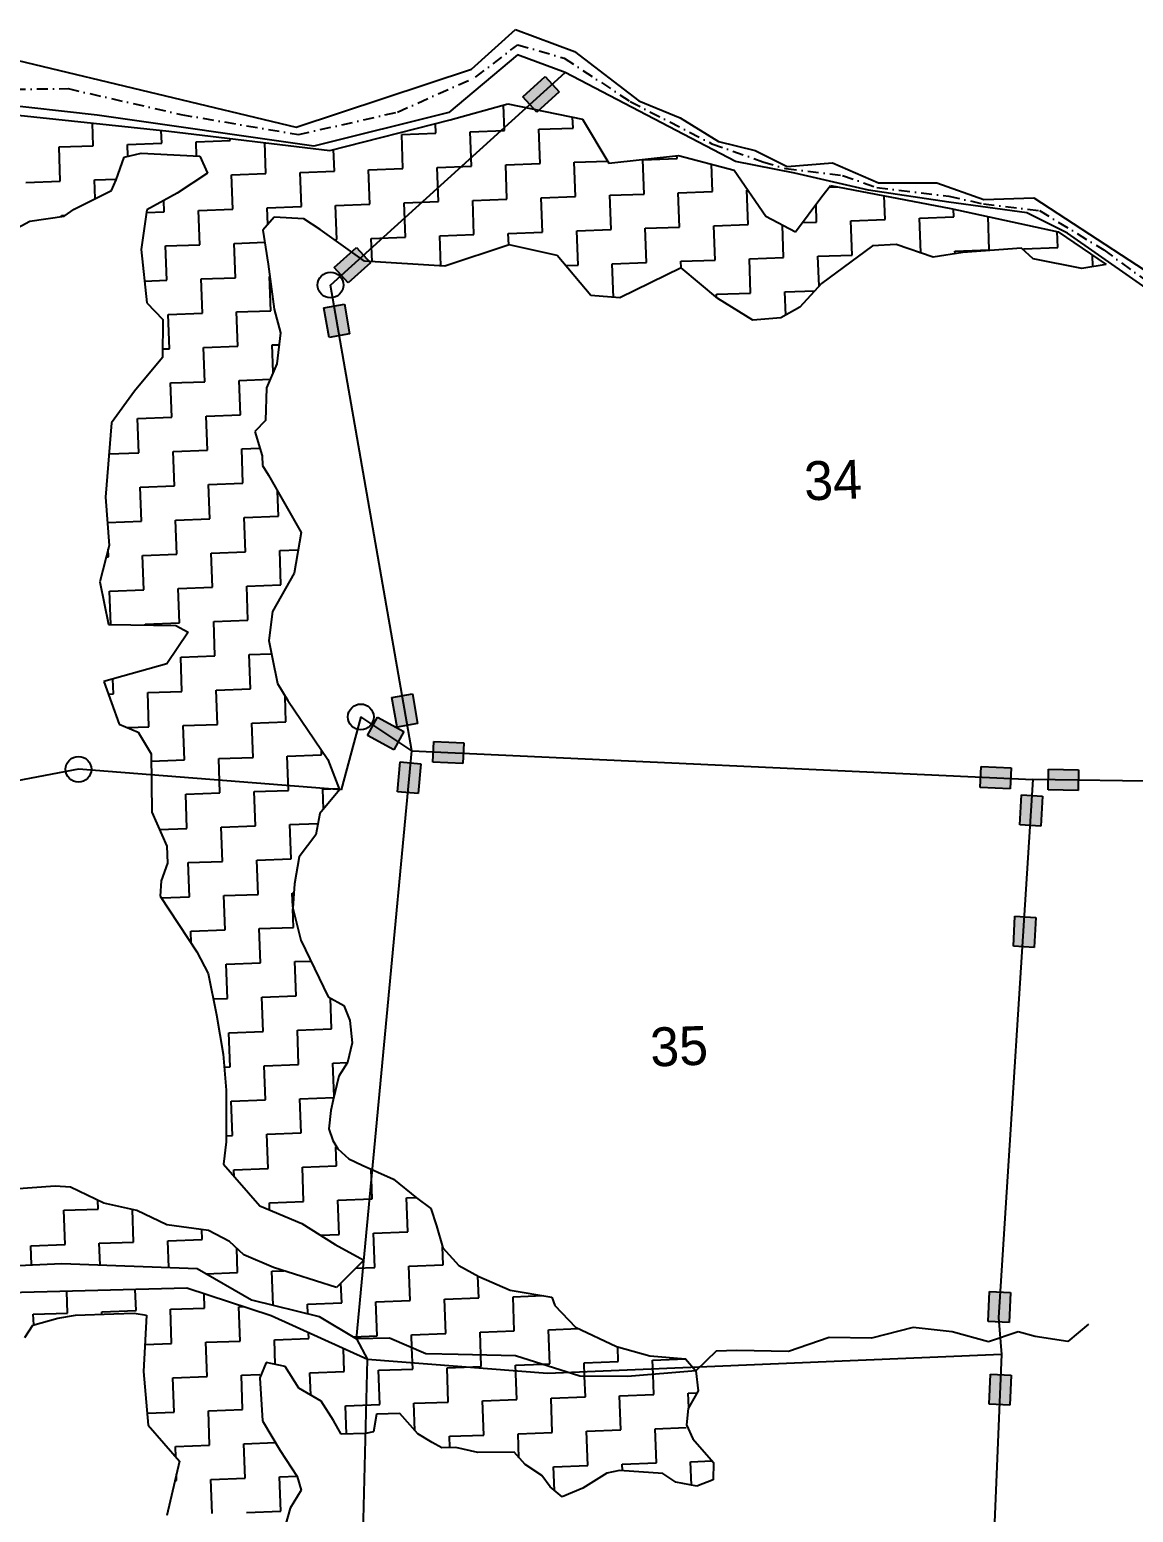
# Model space of a CAD drawing. Header units: metres. Extents: x 317461 to 319444, y 1889821 to 1891330.
# Drawn here: x 318232 to 318734, y 1890636 to 1891311 of the extents above; entities that cross this region are included whole.
import ezdxf

# ---------------------------------------------------------------- set-up
doc = ezdxf.new("R2010")
doc.units = ezdxf.units.M
doc.header["$MEASUREMENT"] = 0
doc.linetypes.add('DASHDOT', pattern=[1, 0.5, -0.25, 0, -0.25])
for name, color, linetype in [('LINE_WATER', 4, 'Continuous'), ('POLY_HATCH', 12, 'Continuous'), ('POLY_PARCEL', 6, 'Continuous'), ('POLY_WATER', 4, 'Continuous'), ('TEXT_PARCEL', 7, 'Continuous'), ('V_BOUND_STREAM_LINE', 7, 'DASHDOT')]:
    doc.layers.add(name, color=color, linetype=linetype)
doc.styles.add('TEXT_MAP', font='KRDEV050.TTF')

msp = doc.modelspace()

# ---------------------------------------------------------------- hatches: boundary and pattern name
for points in [[(318456.79, 1891280.07), (318463.14, 1891273.06), (318473.28, 1891282.25), (318466.93, 1891289.26)], [(318387.44, 1891204.49), (318381.09, 1891211.51), (318370.95, 1891202.32), (318377.3, 1891195.31)], [(318368.57, 1891170.51), (318377.89, 1891172.14), (318375.54, 1891185.61), (318366.22, 1891183.99)], [(318406.45, 1891008.28), (318397.12, 1891006.65), (318399.47, 1890993.18), (318408.79, 1890994.8)], [(318398.05, 1890982.87), (318402.55, 1890991.2), (318390.52, 1890997.7), (318386.02, 1890989.38)], [(318429.45, 1890976.55), (318429.89, 1890986.01), (318416.22, 1890986.63), (318415.79, 1890977.18)], [(318399.66, 1890963.8), (318409.08, 1890962.91), (318410.36, 1890976.53), (318400.94, 1890977.42)], [(318665.26, 1890975.23), (318664.83, 1890965.77), (318678.49, 1890965.15), (318678.92, 1890974.6)], [(318709.45, 1890964.34), (318709.61, 1890973.8), (318695.93, 1890974.03), (318695.77, 1890964.57)], [(318682.91, 1890948.65), (318692.36, 1890948.14), (318693.1, 1890961.8), (318683.65, 1890962.31)], [(318690.1, 1890906.56), (318680.65, 1890907.08), (318679.91, 1890893.42), (318689.36, 1890892.91)], [(318678.57, 1890735.96), (318669.12, 1890736.4), (318668.49, 1890722.73), (318677.94, 1890722.3)], [(318678.93, 1890698.31), (318669.48, 1890698.75), (318668.84, 1890685.08), (318678.29, 1890684.65)]]:
    msp.add_hatch(color=256).paths.add_polyline_path(points)

# ---------------------------------------------------------------- linework, layer by layer
for p, q in [((318456.79, 1891280.07), (318466.93, 1891289.26)), ((318466.93, 1891289.26), (318473.28, 1891282.25)), ((318463.14, 1891273.06), (318456.79, 1891280.07)), ((318473.28, 1891282.25), (318463.14, 1891273.06)), ((318370.95, 1891202.32), (318381.09, 1891211.51)), ((318381.09, 1891211.51), (318387.44, 1891204.49)), ((318387.44, 1891204.49), (318377.3, 1891195.31)), ((318377.3, 1891195.31), (318370.95, 1891202.32)), ((318366.22, 1891183.99), (318375.54, 1891185.61)), ((318368.57, 1891170.51), (318366.22, 1891183.99)), ((318375.54, 1891185.61), (318377.89, 1891172.14)), ((318377.89, 1891172.14), (318368.57, 1891170.51)), ((318397.12, 1891006.65), (318406.45, 1891008.28)), ((318406.45, 1891008.28), (318408.79, 1890994.8)), ((318399.47, 1890993.18), (318397.12, 1891006.65)), ((318386.02, 1890989.38), (318390.52, 1890997.7)), ((318390.52, 1890997.7), (318402.55, 1890991.2)), ((318408.79, 1890994.8), (318399.47, 1890993.18)), ((318398.05, 1890982.87), (318386.02, 1890989.38)), ((318402.55, 1890991.2), (318398.05, 1890982.87)), ((318415.79, 1890977.18), (318416.22, 1890986.63)), ((318416.22, 1890986.63), (318429.89, 1890986.01)), ((318429.89, 1890986.01), (318429.45, 1890976.55)), ((318399.66, 1890963.8), (318400.94, 1890977.42)), ((318400.94, 1890977.42), (318410.36, 1890976.53)), ((318410.36, 1890976.53), (318409.08, 1890962.91)), ((318429.45, 1890976.55), (318415.79, 1890977.18)), ((318664.83, 1890965.77), (318665.26, 1890975.23)), ((318665.26, 1890975.23), (318678.92, 1890974.6)), ((318678.92, 1890974.6), (318678.49, 1890965.15)), ((318695.77, 1890964.57), (318695.93, 1890974.03)), ((318695.93, 1890974.03), (318709.61, 1890973.8)), ((318709.61, 1890973.8), (318709.45, 1890964.34)), ((318409.08, 1890962.91), (318399.66, 1890963.8)), ((318678.49, 1890965.15), (318664.83, 1890965.77)), ((318682.91, 1890948.65), (318683.65, 1890962.31)), ((318683.65, 1890962.31), (318693.1, 1890961.8)), ((318693.1, 1890961.8), (318692.36, 1890948.14)), ((318709.45, 1890964.34), (318695.77, 1890964.57)), ((318692.36, 1890948.14), (318682.91, 1890948.65)), ((318679.91, 1890893.42), (318680.65, 1890907.08)), ((318680.65, 1890907.08), (318690.1, 1890906.56)), ((318690.1, 1890906.56), (318689.36, 1890892.91)), ((318689.36, 1890892.91), (318679.91, 1890893.42)), ((318668.49, 1890722.73), (318669.12, 1890736.4)), ((318669.12, 1890736.4), (318678.57, 1890735.96)), ((318678.57, 1890735.96), (318677.94, 1890722.3)), ((318677.94, 1890722.3), (318668.49, 1890722.73)), ((318668.84, 1890685.08), (318669.48, 1890698.75)), ((318669.48, 1890698.75), (318678.93, 1890698.31)), ((318678.93, 1890698.31), (318678.29, 1890684.65)), ((318678.29, 1890684.65), (318668.84, 1890685.08))]:
    msp.add_line(p, q)
for centre in [(318369.21, 1891194.36), (318383, 1890997.82), (318254.54, 1890973.97)]:
    msp.add_circle(centre, 5.85)
at = {"layer": 'LINE_WATER'}
for p, q in [((318634.29, 1890719.97), (318615.31, 1890715.16)), ((318652.03, 1890718.01), (318634.29, 1890719.97)), ((318668.56, 1890713.39), (318652.03, 1890718.01)), ((318682.12, 1890717.99), (318668.56, 1890713.39)), ((318689.77, 1890715.85), (318682.12, 1890717.99)), ((318714.06, 1890721.41), (318704.62, 1890713.59)), ((318396.05, 1890715.05), (318381.01, 1890714.84)), ((318412.59, 1890707.99), (318396.05, 1890715.05)), ((318596.14, 1890715.39), (318577.59, 1890709.11)), ((318615.31, 1890715.16), (318596.14, 1890715.39)), ((318704.62, 1890713.59), (318689.77, 1890715.85)), ((318427.28, 1890707.74), (318412.59, 1890707.99)), ((318453.37, 1890707.11), (318427.28, 1890707.74)), ((318482.69, 1890697.88), (318453.37, 1890707.11)), ((318544.68, 1890709.21), (318535.38, 1890700.28)), ((318554.11, 1890709.55), (318544.68, 1890709.21)), ((318577.59, 1890709.11), (318554.11, 1890709.55)), ((318504.4, 1890697.62), (318482.69, 1890697.88)), ((318535.38, 1890700.28), (318504.4, 1890697.62))]:
    msp.add_line(p, q, dxfattribs=at)
at = {"layer": 'POLY_HATCH'}
for p, q in [((318211.43, 1891273.24), (318295.69, 1891264.39)), ((318423.68, 1891269.57), (318449.96, 1891276.75)), ((318449.96, 1891276.75), (318483.93, 1891269.88)), ((318295.69, 1891264.39), (318368.95, 1891255.62)), ((318368.95, 1891255.62), (318423.68, 1891269.57)), ((318483.93, 1891269.88), (318495.91, 1891249.78)), ((318271.74, 1891242.19), (318275.28, 1891252.51)), ((318275.28, 1891252.51), (318283.06, 1891254.36)), ((318283.06, 1891254.36), (318309.8, 1891252.99)), ((318309.8, 1891252.99), (318313.22, 1891245.28)), ((318495.91, 1891249.78), (318527.58, 1891253.33)), ((318527.58, 1891253.33), (318552.94, 1891246.62)), ((318313.22, 1891245.28), (318299.43, 1891236.15)), ((318552.94, 1891246.62), (318567.34, 1891225.65)), ((318252.6, 1891228.94), (318269.56, 1891237.41)), ((318269.56, 1891237.41), (318271.74, 1891242.19)), ((318592.83, 1891234.71), (318596.72, 1891239.63)), ((318596.72, 1891239.63), (318651.39, 1891229.22)), ((318299.43, 1891236.15), (318285.58, 1891228.59)), ((318580.76, 1891218.51), (318592.83, 1891234.71)), ((318223.16, 1891218.46), (318232.4, 1891223.5)), ((318232.4, 1891223.5), (318248.02, 1891225.64)), ((318248.02, 1891225.64), (318252.6, 1891228.94)), ((318285.58, 1891228.59), (318283.11, 1891210.47)), ((318343.61, 1891225.26), (318338.42, 1891219.35)), ((318357.01, 1891224.48), (318343.61, 1891225.26)), ((318364.5, 1891219.67), (318357.01, 1891224.48)), ((318567.34, 1891225.65), (318580.76, 1891218.51)), ((318651.39, 1891229.22), (318700.32, 1891218.6)), ((318338.42, 1891219.35), (318340.9, 1891203.87)), ((318384.62, 1891205.17), (318364.5, 1891219.67)), ((318700.32, 1891218.6), (318722.15, 1891203.64)), ((318283.11, 1891210.47), (318285.57, 1891186.26)), ((318450.52, 1891212.67), (318421.29, 1891203.02)), ((318472.34, 1891207.75), (318450.52, 1891212.67)), ((318615.84, 1891212.13), (318592.6, 1891195.07)), ((318626.63, 1891212.84), (318615.84, 1891212.13)), ((318643.38, 1891207.1), (318626.63, 1891212.84)), ((318683.64, 1891211.13), (318656.99, 1891209.19)), ((318688.91, 1891206.24), (318683.64, 1891211.13)), ((318340.9, 1891203.87), (318343.56, 1891183.31)), ((318421.29, 1891203.02), (318384.62, 1891205.17)), ((318487.64, 1891189.57), (318472.34, 1891207.75)), ((318656.99, 1891209.19), (318643.38, 1891207.1)), ((318711.02, 1891201.96), (318688.91, 1891206.24)), ((318722.15, 1891203.64), (318711.02, 1891201.96)), ((318528.71, 1891202.25), (318500.9, 1891188.52)), ((318545.45, 1891188.25), (318528.71, 1891202.25)), ((318500.9, 1891188.52), (318487.64, 1891189.57)), ((318592.6, 1891195.07), (318582.82, 1891184.23)), ((318285.57, 1891186.26), (318292.91, 1891178.69)), ((318343.56, 1891183.31), (318346.5, 1891172.62)), ((318561.4, 1891178.35), (318545.45, 1891188.25)), ((318582.82, 1891184.23), (318574.09, 1891179.46)), ((318292.91, 1891178.69), (318292.76, 1891161.44)), ((318574.09, 1891179.46), (318561.4, 1891178.35)), ((318346.5, 1891172.62), (318344.79, 1891158.57)), ((318292.76, 1891161.44), (318279.98, 1891146.08)), ((318344.79, 1891158.57), (318340.11, 1891147.6)), ((318279.98, 1891146.08), (318269.52, 1891131.58)), ((318340.11, 1891147.6), (318339.7, 1891132.65)), ((318269.52, 1891131.58), (318266.84, 1891097.78)), ((318339.7, 1891132.65), (318334.79, 1891127.7)), ((318334.79, 1891127.7), (318338.06, 1891116.7)), ((318338.06, 1891116.7), (318338.22, 1891112.26)), ((318338.22, 1891112.26), (318340.93, 1891107.91)), ((318340.93, 1891107.91), (318355.86, 1891081.8)), ((318266.84, 1891097.78), (318268.43, 1891075.89)), ((318355.86, 1891081.8), (318352.72, 1891063.26)), ((318268.43, 1891075.89), (318264.33, 1891059.28)), ((318352.72, 1891063.26), (318342.87, 1891045.74)), ((318264.33, 1891059.28), (318268.19, 1891039.82)), ((318342.87, 1891045.74), (318341.12, 1891032.64)), ((318268.19, 1891039.82), (318298.81, 1891039.38)), ((318304.41, 1891036.45), (318294.74, 1891021.99)), ((318298.81, 1891039.38), (318304.41, 1891036.45)), ((318341.12, 1891032.64), (318342.67, 1891025.08)), ((318294.74, 1891021.99), (318266, 1891013.88)), ((318342.67, 1891025.08), (318345.02, 1891013.09)), ((318266, 1891013.88), (318272.99, 1890994.54)), ((318345.02, 1891013.09), (318349.76, 1891005.32)), ((318349.76, 1891005.32), (318367.97, 1890978.4)), ((318272.99, 1890994.54), (318281.76, 1890990.94)), ((318281.76, 1890990.94), (318287.62, 1890980.96)), ((318287.62, 1890980.96), (318287.92, 1890954.48)), ((318367.97, 1890978.4), (318373.25, 1890964.62)), ((318373.25, 1890964.62), (318364.42, 1890953.81)), ((318287.92, 1890954.48), (318294.77, 1890939.06)), ((318364.42, 1890953.81), (318362.55, 1890944.2)), ((318362.55, 1890944.2), (318354.97, 1890934.08)), ((318294.77, 1890939.06), (318295.06, 1890931.23)), ((318354.97, 1890934.08), (318352.87, 1890921.92)), ((318295.06, 1890931.23), (318292.21, 1890923.28)), ((318292.21, 1890923.28), (318291.77, 1890916.25)), ((318352.87, 1890921.92), (318352, 1890910.77)), ((318291.77, 1890916.25), (318308.4, 1890890.99)), ((318352, 1890910.77), (318355.72, 1890896.29)), ((318355.72, 1890896.29), (318368.13, 1890870.43)), ((318308.4, 1890890.99), (318313.48, 1890880.99)), ((318313.48, 1890880.99), (318317.3, 1890862.31)), ((318368.13, 1890870.43), (318375.27, 1890866.56)), ((318375.27, 1890866.56), (318378.07, 1890859.68)), ((318317.3, 1890862.31), (318320.31, 1890844.4)), ((318378.07, 1890859.68), (318379.08, 1890849.55)), ((318379.08, 1890849.55), (318376.87, 1890840.57)), ((318320.31, 1890844.4), (318321.7, 1890827.99)), ((318376.87, 1890840.57), (318372.96, 1890834.39)), ((318372.96, 1890834.39), (318370.49, 1890823.49)), ((318321.7, 1890827.99), (318321.78, 1890804.47)), ((318369.4, 1890818.69), (318368.43, 1890810.39)), ((318370.49, 1890823.49), (318369.4, 1890818.69)), ((318368.43, 1890810.39), (318370.22, 1890805.05)), ((318370.22, 1890805.05), (318372.58, 1890801.33)), ((318321.78, 1890804.47), (318320.59, 1890794.24)), ((318372.58, 1890801.33), (318377.52, 1890796.74)), ((318320.59, 1890794.24), (318336.98, 1890775.25)), ((318377.52, 1890796.74), (318383.66, 1890793.89)), ((318383.66, 1890793.89), (318397.89, 1890787.43)), ((318397.89, 1890787.43), (318408.39, 1890778.92)), ((318243.86, 1890784.33), (318225.08, 1890782.86)), ((318250.95, 1890783.81), (318243.86, 1890784.33)), ((318266.13, 1890776.53), (318250.95, 1890783.81)), ((318408.39, 1890778.92), (318414.93, 1890774.07)), ((318281.16, 1890773.16), (318266.13, 1890776.53)), ((318294.75, 1890766.61), (318281.16, 1890773.16)), ((318336.98, 1890775.25), (318356.11, 1890767.33)), ((318414.93, 1890774.07), (318417.44, 1890766.22)), ((318313.67, 1890764.17), (318294.75, 1890766.61)), ((318356.11, 1890767.33), (318371.38, 1890757.7)), ((318417.44, 1890766.22), (318420.36, 1890756.16)), ((318323.28, 1890759.03), (318313.67, 1890764.17)), ((318329.78, 1890753), (318323.28, 1890759.03)), ((318323.28, 1890759.03), (318323.28, 1890759.03)), ((318371.38, 1890757.7), (318384.37, 1890750.58)), ((318343.34, 1890747.23), (318329.78, 1890753)), ((318420.36, 1890756.16), (318427.65, 1890748.17)), ((318371.93, 1890738.09), (318343.34, 1890747.23)), ((318384.37, 1890750.58), (318371.93, 1890738.09)), ((318427.65, 1890748.17), (318436.75, 1890743.1)), ((318436.75, 1890743.1), (318450.97, 1890736.95)), ((318450.97, 1890736.95), (318469.86, 1890733.83)), ((318469.86, 1890733.83), (318471.34, 1890729.91)), ((318233.76, 1890721), (318245.1, 1890724.15)), ((318245.1, 1890724.15), (318253.24, 1890725.54)), ((318253.24, 1890725.54), (318270.68, 1890726.18)), ((318270.68, 1890726.18), (318279.94, 1890726.52)), ((318279.94, 1890726.52), (318285.43, 1890725.63)), ((318285.43, 1890725.63), (318284.19, 1890699.97)), ((318471.34, 1890729.91), (318480.61, 1890720.09)), ((318230.14, 1890715.42), (318233.76, 1890721)), ((318480.61, 1890720.09), (318499.39, 1890711.24)), ((318499.39, 1890711.24), (318514.5, 1890707.03)), ((318340, 1890704.01), (318337.08, 1890697.03)), ((318348.54, 1890702.21), (318340, 1890704.01)), ((318340, 1890704.01), (318340, 1890704.01)), ((318514.5, 1890707.03), (318530.77, 1890705.73)), ((318530.77, 1890705.73), (318535.38, 1890700.28)), ((318284.19, 1890699.97), (318286.18, 1890675.51)), ((318337.08, 1890697.03), (318338.33, 1890677.5)), ((318354.73, 1890692.39), (318348.54, 1890702.21)), ((318535.38, 1890700.28), (318536.46, 1890691.13)), ((318365.02, 1890686.42), (318354.73, 1890692.39)), ((318536.46, 1890691.13), (318531.99, 1890683.03)), ((318370.64, 1890677.63), (318365.02, 1890686.42)), ((318338.33, 1890677.5), (318346.24, 1890664.04)), ((318374.04, 1890671.41), (318370.64, 1890677.63)), ((318390.13, 1890680.46), (318388.83, 1890672.48)), ((318400.71, 1890680.85), (318390.13, 1890680.46)), ((318408.99, 1890671.64), (318400.71, 1890680.85)), ((318531.99, 1890683.03), (318531.21, 1890675.6)), ((318286.18, 1890675.51), (318300.43, 1890659.14)), ((318385.14, 1890671.79), (318374.04, 1890671.41)), ((318388.83, 1890672.48), (318385.14, 1890671.79)), ((318415.5, 1890667.64), (318408.99, 1890671.64)), ((318531.21, 1890675.6), (318534.08, 1890669.36)), ((318346.24, 1890664.04), (318354.09, 1890652.16)), ((318419.82, 1890665.16), (318415.5, 1890667.64)), ((318426.17, 1890665.39), (318419.82, 1890665.16)), ((318436.32, 1890663.12), (318426.17, 1890665.39)), ((318534.08, 1890669.36), (318543.48, 1890658.59)), ((318300.43, 1890659.14), (318294.79, 1890634.4)), ((318452.74, 1890663.19), (318436.32, 1890663.12)), ((318457.71, 1890657.56), (318452.74, 1890663.19)), ((318465.31, 1890652.55), (318457.71, 1890657.56)), ((318543.48, 1890658.59), (318543.25, 1890650.65)), ((318354.09, 1890652.16), (318355.91, 1890645.88)), ((318469.21, 1890647.4), (318465.31, 1890652.55)), ((318494.93, 1890653.63), (318484.06, 1890646.89)), ((318500.71, 1890654.9), (318494.93, 1890653.63)), ((318520.36, 1890653.51), (318500.71, 1890654.9)), ((318526.34, 1890649.5), (318520.36, 1890653.51)), ((318543.25, 1890650.65), (318535.94, 1890647.73)), ((318355.91, 1890645.88), (318350.91, 1890637.76)), ((318474.67, 1890642.84), (318469.21, 1890647.4)), ((318484.06, 1890646.89), (318474.67, 1890642.84)), ((318535.94, 1890647.73), (318526.34, 1890649.5)), ((318350.91, 1890637.76), (318345.75, 1890619.59))]:
    msp.add_line(p, q, dxfattribs=at)
at = {"layer": 'POLY_HATCH', "linetype": 'Continuous'}
for p, q in [((318448.36, 1891264.65), (318447.94, 1891276.2)), ((318479.55, 1891265.8), (318479.36, 1891270.8)), ((318261.27, 1891257.78), (318260.89, 1891268.05)), ((318292.45, 1891258.92), (318292.23, 1891264.76)), ((318417.18, 1891263.51), (318417.02, 1891267.88)), ((318432.77, 1891264.08), (318448.36, 1891264.65)), ((318433.35, 1891248.49), (318432.77, 1891264.08)), ((318463.96, 1891265.23), (318479.55, 1891265.8)), ((318464.53, 1891249.63), (318463.96, 1891265.23)), ((318245.68, 1891257.2), (318261.27, 1891257.78)), ((318246.25, 1891241.61), (318245.68, 1891257.2)), ((318276.86, 1891258.35), (318292.45, 1891258.92)), ((318277.06, 1891252.93), (318276.86, 1891258.35)), ((318308.04, 1891259.5), (318323.63, 1891260.07)), ((318308.28, 1891253.07), (318308.04, 1891259.5)), ((318323.63, 1891260.07), (318323.6, 1891261.05)), ((318339.8, 1891245.05), (318339.28, 1891259.17)), ((318401.59, 1891262.93), (318417.18, 1891263.51)), ((318402.16, 1891247.34), (318401.59, 1891262.93)), ((318370.98, 1891246.2), (318370.62, 1891256.05)), ((318480.12, 1891250.21), (318495.32, 1891250.77)), ((318511.3, 1891251.35), (318526.89, 1891251.93)), ((318511.88, 1891235.76), (318511.3, 1891251.35)), ((318526.89, 1891251.93), (318526.85, 1891253.25)), ((318324.21, 1891244.48), (318339.8, 1891245.05)), ((318324.78, 1891228.89), (318324.21, 1891244.48)), ((318355.39, 1891245.62), (318370.98, 1891246.2)), ((318355.96, 1891230.03), (318355.39, 1891245.62)), ((318386.57, 1891246.77), (318402.16, 1891247.34)), ((318387.14, 1891231.18), (318386.57, 1891246.77)), ((318417.75, 1891247.91), (318433.35, 1891248.49)), ((318418.33, 1891232.32), (318417.75, 1891247.91)), ((318448.94, 1891249.06), (318464.53, 1891249.63)), ((318449.51, 1891233.47), (318448.94, 1891249.06)), ((318480.69, 1891234.62), (318480.12, 1891250.21)), ((318543.06, 1891236.91), (318542.6, 1891249.36)), ((318230.66, 1891241.04), (318246.25, 1891241.61)), ((318261.84, 1891242.18), (318271.86, 1891242.55)), ((318262.15, 1891233.71), (318261.84, 1891242.18)), ((318527.47, 1891236.33), (318543.06, 1891236.91)), ((318558.65, 1891237.48), (318559.2, 1891237.5)), ((318559.22, 1891221.89), (318558.65, 1891237.48)), ((318596.11, 1891238.86), (318600.03, 1891239)), ((318293.6, 1891227.74), (318293.41, 1891232.86)), ((318340.37, 1891229.46), (318355.96, 1891230.03)), ((318371.55, 1891230.6), (318387.14, 1891231.18)), ((318372.13, 1891215.01), (318371.55, 1891230.6)), ((318402.74, 1891231.75), (318418.33, 1891232.32)), ((318403.31, 1891216.16), (318402.74, 1891231.75)), ((318433.92, 1891232.9), (318449.51, 1891233.47)), ((318434.49, 1891217.3), (318433.92, 1891232.9)), ((318465.1, 1891234.04), (318480.69, 1891234.62)), ((318465.67, 1891218.45), (318465.1, 1891234.04)), ((318496.28, 1891235.19), (318511.88, 1891235.76)), ((318496.86, 1891219.6), (318496.28, 1891235.19)), ((318528.04, 1891220.74), (318527.47, 1891236.33)), ((318590.41, 1891223.03), (318590.11, 1891231.06)), ((318621.59, 1891224.18), (318621.19, 1891234.97)), ((318246.82, 1891226.02), (318248.64, 1891226.09)), ((318246.84, 1891225.48), (318246.82, 1891226.02)), ((318285.42, 1891227.44), (318293.6, 1891227.74)), ((318309.19, 1891228.31), (318324.78, 1891228.89)), ((318309.76, 1891212.72), (318309.19, 1891228.31)), ((318340.65, 1891221.88), (318340.37, 1891229.46)), ((318606, 1891223.61), (318621.59, 1891224.18)), ((318606.57, 1891208.02), (318606, 1891223.61)), ((318637.18, 1891224.75), (318652.77, 1891225.33)), ((318637.75, 1891209.16), (318637.18, 1891224.75)), ((318652.77, 1891225.33), (318652.64, 1891228.95)), ((318668.94, 1891210.31), (318668.38, 1891225.53)), ((318418.9, 1891216.73), (318434.49, 1891217.3)), ((318419.4, 1891203.13), (318418.9, 1891216.73)), ((318450.08, 1891217.88), (318465.67, 1891218.45)), ((318450.28, 1891212.59), (318450.08, 1891217.88)), ((318481.27, 1891219.02), (318496.86, 1891219.6)), ((318481.84, 1891203.43), (318481.27, 1891219.02)), ((318512.45, 1891220.17), (318528.04, 1891220.74)), ((318513.02, 1891204.58), (318512.45, 1891220.17)), ((318543.63, 1891221.32), (318559.22, 1891221.89)), ((318544.2, 1891205.72), (318543.63, 1891221.32)), ((318575.39, 1891206.87), (318574.84, 1891221.66)), ((318583.95, 1891222.8), (318590.41, 1891223.03)), ((318700.12, 1891211.45), (318699.85, 1891218.7)), ((318294.17, 1891212.15), (318309.76, 1891212.72)), ((318294.74, 1891196.56), (318294.17, 1891212.15)), ((318325.35, 1891213.29), (318339.31, 1891213.81)), ((318325.92, 1891197.7), (318325.35, 1891213.29)), ((318371.02, 1891214.97), (318372.13, 1891215.01)), ((318387.72, 1891215.59), (318403.31, 1891216.16)), ((318388.11, 1891204.96), (318387.72, 1891215.59)), ((318653.34, 1891209.74), (318668.94, 1891210.31)), ((318684.53, 1891210.88), (318700.12, 1891211.45)), ((318684.55, 1891210.28), (318684.53, 1891210.88)), ((318476.15, 1891203.22), (318481.84, 1891203.43)), ((318497.43, 1891204.01), (318513.02, 1891204.58)), ((318497.99, 1891188.75), (318497.43, 1891204.01)), ((318528.61, 1891205.15), (318544.2, 1891205.72)), ((318528.72, 1891202.24), (318528.61, 1891205.15)), ((318559.8, 1891206.3), (318575.39, 1891206.87)), ((318560.37, 1891190.71), (318559.8, 1891206.3)), ((318590.98, 1891207.44), (318606.57, 1891208.02)), ((318591.48, 1891193.82), (318590.98, 1891207.44)), ((318637.41, 1891209.15), (318637.75, 1891209.16)), ((318653.38, 1891208.64), (318653.34, 1891209.74)), ((318716.05, 1891202.72), (318715.86, 1891207.95)), ((318284.56, 1891196.18), (318294.74, 1891196.56)), ((318310.33, 1891197.13), (318325.92, 1891197.7)), ((318310.91, 1891181.54), (318310.33, 1891197.13)), ((318341.52, 1891198.28), (318341.62, 1891198.28)), ((318342.09, 1891182.68), (318341.52, 1891198.28)), ((318544.78, 1891190.13), (318560.37, 1891190.71)), ((318544.83, 1891188.77), (318544.78, 1891190.13)), ((318575.96, 1891191.28), (318589.64, 1891191.78)), ((318576.35, 1891180.69), (318575.96, 1891191.28)), ((318295.31, 1891180.96), (318310.91, 1891181.54)), ((318295.89, 1891165.37), (318295.31, 1891180.96)), ((318326.5, 1891182.11), (318342.09, 1891182.68)), ((318327.07, 1891166.52), (318326.5, 1891182.11)), ((318292.79, 1891165.26), (318295.89, 1891165.37)), ((318311.48, 1891165.95), (318327.07, 1891166.52)), ((318312.05, 1891150.36), (318311.48, 1891165.95)), ((318342.66, 1891167.09), (318345.84, 1891167.21)), ((318343.12, 1891154.65), (318342.66, 1891167.09)), ((318296.46, 1891149.78), (318312.05, 1891150.36)), ((318297.03, 1891134.19), (318296.46, 1891149.78)), ((318327.64, 1891150.93), (318341.75, 1891151.45)), ((318328.22, 1891135.34), (318327.64, 1891150.93)), ((318281.44, 1891133.62), (318297.03, 1891134.19)), ((318282.01, 1891118.03), (318281.44, 1891133.62)), ((318312.62, 1891134.76), (318328.22, 1891135.34)), ((318313.2, 1891119.17), (318312.62, 1891134.76)), ((318268.41, 1891117.53), (318282.01, 1891118.03)), ((318297.61, 1891118.6), (318313.2, 1891119.17)), ((318298.18, 1891103.01), (318297.61, 1891118.6)), ((318328.79, 1891119.75), (318337.06, 1891120.05)), ((318329.36, 1891104.15), (318328.79, 1891119.75)), ((318282.59, 1891102.43), (318298.18, 1891103.01)), ((318283.16, 1891086.84), (318282.59, 1891102.43)), ((318313.77, 1891103.58), (318329.36, 1891104.15)), ((318314.34, 1891087.99), (318313.77, 1891103.58)), ((318345.53, 1891089.14), (318345.11, 1891100.6)), ((318329.94, 1891088.56), (318345.53, 1891089.14)), ((318330.51, 1891072.97), (318329.94, 1891088.56)), ((318267.68, 1891086.27), (318283.16, 1891086.84)), ((318298.75, 1891087.42), (318314.34, 1891087.99)), ((318299.33, 1891071.82), (318298.75, 1891087.42)), ((318267.14, 1891070.64), (318268.14, 1891070.68)), ((318268.14, 1891070.68), (318268.01, 1891074.2)), ((318283.73, 1891071.25), (318299.33, 1891071.82)), ((318284.31, 1891055.66), (318283.73, 1891071.25)), ((318314.92, 1891072.4), (318330.51, 1891072.97)), ((318315.49, 1891056.81), (318314.92, 1891072.4)), ((318346.1, 1891073.54), (318354.51, 1891073.85)), ((318346.67, 1891057.95), (318346.1, 1891073.54)), ((318268.72, 1891055.09), (318284.31, 1891055.66)), ((318269.28, 1891039.81), (318268.72, 1891055.09)), ((318299.9, 1891056.23), (318315.49, 1891056.81)), ((318300.47, 1891040.64), (318299.9, 1891056.23)), ((318331.08, 1891057.38), (318346.67, 1891057.95)), ((318331.65, 1891041.79), (318331.08, 1891057.38)), ((318316.06, 1891041.21), (318331.65, 1891041.79)), ((318316.64, 1891025.62), (318316.06, 1891041.21)), ((318284.88, 1891040.07), (318300.47, 1891040.64)), ((318284.9, 1891039.58), (318284.88, 1891040.07)), ((318301.04, 1891025.05), (318316.64, 1891025.62)), ((318301.62, 1891009.46), (318301.04, 1891025.05)), ((318332.23, 1891026.2), (318342.36, 1891026.57)), ((318332.8, 1891010.61), (318332.23, 1891026.2)), ((318270.43, 1891008.31), (318270.19, 1891015.06)), ((318268.04, 1891008.23), (318270.43, 1891008.31)), ((318286.03, 1891008.89), (318301.62, 1891009.46)), ((318286.6, 1890993.29), (318286.03, 1891008.89)), ((318317.21, 1891010.03), (318332.8, 1891010.61)), ((318317.78, 1890994.44), (318317.21, 1891010.03)), ((318348.96, 1890995.59), (318348.54, 1891007.12)), ((318302.19, 1890993.87), (318317.78, 1890994.44)), ((318302.76, 1890978.28), (318302.19, 1890993.87)), ((318333.37, 1890995.01), (318348.96, 1890995.59)), ((318333.95, 1890979.42), (318333.37, 1890995.01)), ((318276.89, 1890992.94), (318286.6, 1890993.29)), ((318349.54, 1890980), (318365.13, 1890980.57)), ((318365.13, 1890980.57), (318365.05, 1890982.72)), ((318287.65, 1890977.72), (318302.76, 1890978.28)), ((318318.35, 1890978.85), (318333.95, 1890979.42)), ((318318.93, 1890963.26), (318318.35, 1890978.85)), ((318350.11, 1890964.4), (318349.54, 1890980)), ((318303.34, 1890962.68), (318318.93, 1890963.26)), ((318303.91, 1890947.09), (318303.34, 1890962.68)), ((318334.52, 1890963.83), (318350.11, 1890964.4)), ((318335.09, 1890948.24), (318334.52, 1890963.83)), ((318365.7, 1890964.98), (318373.01, 1890965.25)), ((318366.04, 1890955.79), (318365.7, 1890964.98)), ((318291.41, 1890946.63), (318303.91, 1890947.09)), ((318319.5, 1890947.67), (318335.09, 1890948.24)), ((318320.07, 1890932.07), (318319.5, 1890947.67)), ((318350.68, 1890948.81), (318363.54, 1890949.28)), ((318351.26, 1890933.22), (318350.68, 1890948.81)), ((318335.67, 1890932.65), (318351.26, 1890933.22)), ((318304.48, 1890931.5), (318320.07, 1890932.07)), ((318305.06, 1890915.91), (318304.48, 1890931.5)), ((318336.24, 1890917.06), (318335.67, 1890932.65)), ((318292.3, 1890915.44), (318305.06, 1890915.91)), ((318320.65, 1890916.48), (318336.24, 1890917.06)), ((318321.22, 1890900.89), (318320.65, 1890916.48)), ((318351.83, 1890917.63), (318352.54, 1890917.66)), ((318352.06, 1890911.45), (318351.83, 1890917.63)), ((318352.4, 1890902.04), (318352.09, 1890910.42)), ((318305.63, 1890900.32), (318321.22, 1890900.89)), ((318305.83, 1890894.9), (318305.63, 1890900.32)), ((318336.81, 1890901.47), (318352.4, 1890902.04)), ((318337.38, 1890885.87), (318336.81, 1890901.47)), ((318352.98, 1890886.45), (318360.32, 1890886.72)), ((318353.55, 1890870.86), (318352.98, 1890886.45)), ((318321.79, 1890885.3), (318337.38, 1890885.87)), ((318322.37, 1890869.71), (318321.79, 1890885.3)), ((318315.84, 1890869.47), (318322.37, 1890869.71)), ((318337.96, 1890870.28), (318353.55, 1890870.86)), ((318338.53, 1890854.69), (318337.96, 1890870.28)), ((318369.71, 1890855.84), (318369.2, 1890869.86)), ((318322.94, 1890854.12), (318338.53, 1890854.69)), ((318323.51, 1890838.53), (318322.94, 1890854.12)), ((318354.12, 1890855.26), (318369.71, 1890855.84)), ((318354.69, 1890839.67), (318354.12, 1890855.26)), ((318339.1, 1890839.1), (318354.69, 1890839.67)), ((318339.68, 1890823.51), (318339.1, 1890839.1)), ((318370.29, 1890840.25), (318376.81, 1890840.49)), ((318370.84, 1890825.04), (318370.29, 1890840.25)), ((318320.82, 1890838.43), (318323.51, 1890838.53)), ((318324.08, 1890822.93), (318339.68, 1890823.51)), ((318324.66, 1890807.34), (318324.08, 1890822.93)), ((318355.27, 1890824.08), (318370.76, 1890824.65)), ((318355.84, 1890808.49), (318355.27, 1890824.08)), ((318321.77, 1890807.24), (318324.66, 1890807.34)), ((318340.25, 1890807.92), (318355.84, 1890808.49)), ((318340.82, 1890792.32), (318340.25, 1890807.92)), ((318372.01, 1890793.47), (318371.69, 1890802.16)), ((318325.23, 1890791.75), (318340.82, 1890792.32)), ((318325.34, 1890788.73), (318325.23, 1890791.75)), ((318356.41, 1890792.9), (318372.01, 1890793.47)), ((318356.99, 1890777.31), (318356.41, 1890792.9)), ((318388.17, 1890778.45), (318387.67, 1890792.07)), ((318372.58, 1890777.88), (318388.17, 1890778.45)), ((318403.76, 1890779.03), (318408.06, 1890779.18)), ((318404.33, 1890763.43), (318403.76, 1890779.03)), ((318247.85, 1890773.3), (318263.44, 1890773.87)), ((318248.42, 1890757.7), (318247.85, 1890773.3)), ((318263.44, 1890773.87), (318263.29, 1890777.89)), ((318279.6, 1890758.85), (318279.06, 1890773.63)), ((318341.4, 1890776.73), (318356.99, 1890777.31)), ((318341.52, 1890773.37), (318341.4, 1890776.73)), ((318373.15, 1890762.29), (318372.58, 1890777.88)), ((318310.79, 1890760), (318310.62, 1890764.56)), ((318232.83, 1890757.13), (318248.42, 1890757.7)), ((318264.01, 1890758.28), (318279.6, 1890758.85)), ((318264.37, 1890748.46), (318264.01, 1890758.28)), ((318295.19, 1890759.42), (318310.79, 1890760)), ((318295.64, 1890747.25), (318295.19, 1890759.42)), ((318364.6, 1890761.97), (318373.15, 1890762.29)), ((318388.74, 1890762.86), (318404.33, 1890763.43)), ((318389.32, 1890747.27), (318388.74, 1890762.86)), ((318233.15, 1890748.48), (318232.83, 1890757.13)), ((318326.95, 1890744.98), (318326.54, 1890756.01)), ((318420.5, 1890748.42), (318420.19, 1890756.73)), ((318312.52, 1890744.45), (318326.95, 1890744.98)), ((318342.54, 1890745.55), (318347.96, 1890745.75)), ((318343.11, 1890730.1), (318342.54, 1890745.55)), ((318380.76, 1890746.96), (318389.32, 1890747.27)), ((318404.91, 1890747.84), (318420.5, 1890748.42)), ((318405.48, 1890732.25), (318404.91, 1890747.84)), ((318374.3, 1890731.11), (318373.97, 1890740.14)), ((318436.66, 1890733.4), (318436.3, 1890743.29)), ((318249.57, 1890726.52), (318249.2, 1890736.38)), ((318280.75, 1890727.67), (318280.4, 1890737.22)), ((318311.93, 1890728.81), (318311.69, 1890735.3)), ((318358.71, 1890730.53), (318374.3, 1890731.11)), ((318389.89, 1890731.68), (318405.48, 1890732.25)), ((318390.46, 1890716.09), (318389.89, 1890731.68)), ((318421.07, 1890732.82), (318436.66, 1890733.4)), ((318421.64, 1890717.23), (318421.07, 1890732.82)), ((318452.25, 1890733.97), (318465.96, 1890734.47)), ((318452.83, 1890718.38), (318452.25, 1890733.97)), ((318233.97, 1890725.95), (318249.57, 1890726.52)), ((318234.15, 1890721.11), (318233.97, 1890725.95)), ((318265.16, 1890727.09), (318280.75, 1890727.67)), ((318265.2, 1890725.98), (318265.16, 1890727.09)), ((318296.34, 1890728.24), (318311.93, 1890728.81)), ((318296.91, 1890712.65), (318296.34, 1890728.24)), ((318327.52, 1890729.39), (318329.53, 1890729.46)), ((318328.1, 1890713.79), (318327.52, 1890729.39)), ((318358.86, 1890726.22), (318358.71, 1890730.53)), ((318359.28, 1890714.94), (318359.18, 1890717.58)), ((318406.05, 1890716.66), (318421.64, 1890717.23)), ((318437.24, 1890717.81), (318452.83, 1890718.38)), ((318437.62, 1890707.49), (318437.24, 1890717.81)), ((318468.42, 1890718.95), (318481.96, 1890719.45)), ((318468.99, 1890703.36), (318468.42, 1890718.95)), ((318284.78, 1890712.2), (318296.91, 1890712.65)), ((318312.5, 1890713.22), (318328.1, 1890713.79)), ((318313.08, 1890697.63), (318312.5, 1890713.22)), ((318343.69, 1890714.37), (318359.28, 1890714.94)), ((318344.1, 1890703.15), (318343.69, 1890714.37)), ((318379.59, 1890715.69), (318390.46, 1890716.09)), ((318406.27, 1890710.68), (318406.05, 1890716.66)), ((318406.63, 1890701.07), (318406.27, 1890710.68)), ((318500.17, 1890704.51), (318499.93, 1890711.09)), ((318375.44, 1890699.92), (318375.06, 1890710.36)), ((318437.81, 1890702.21), (318437.62, 1890707.49)), ((318484.58, 1890703.93), (318500.17, 1890704.51)), ((318484.81, 1890697.85), (318484.58, 1890703.93)), ((318515.77, 1890705.08), (318530.85, 1890705.63)), ((318516, 1890698.62), (318515.77, 1890705.08)), ((318297.49, 1890697.06), (318313.08, 1890697.63)), ((318298.06, 1890681.47), (318297.49, 1890697.06)), ((318328.67, 1890698.2), (318336.99, 1890698.51)), ((318329.24, 1890682.61), (318328.67, 1890698.2)), ((318359.85, 1890699.35), (318375.44, 1890699.92)), ((318360.22, 1890689.2), (318359.85, 1890699.35)), ((318391.03, 1890700.5), (318406.63, 1890701.07)), ((318391.61, 1890684.9), (318391.03, 1890700.5)), ((318422.22, 1890701.64), (318437.81, 1890702.21)), ((318422.79, 1890686.05), (318422.22, 1890701.64)), ((318453.4, 1890702.79), (318465.67, 1890703.24)), ((318453.97, 1890687.2), (318453.4, 1890702.79)), ((318465.67, 1890703.24), (318468.99, 1890703.36)), ((318485.16, 1890688.34), (318484.81, 1890697.85)), ((318516.34, 1890689.49), (318516, 1890698.62)), ((318376.02, 1890684.33), (318391.61, 1890684.9)), ((318376.49, 1890671.49), (318376.02, 1890684.33)), ((318407.2, 1890685.48), (318422.79, 1890686.05)), ((318407.65, 1890673.13), (318407.2, 1890685.48)), ((318438.38, 1890686.62), (318453.97, 1890687.2)), ((318438.96, 1890671.03), (318438.38, 1890686.62)), ((318469.56, 1890687.77), (318485.16, 1890688.34)), ((318470.14, 1890672.18), (318469.56, 1890687.77)), ((318500.75, 1890688.91), (318516.34, 1890689.49)), ((318501.32, 1890673.32), (318500.75, 1890688.91)), ((318531.93, 1890690.06), (318535.95, 1890690.21)), ((318532.18, 1890683.37), (318531.93, 1890690.06)), ((318285.74, 1890681.01), (318298.06, 1890681.47)), ((318313.65, 1890682.04), (318329.24, 1890682.61)), ((318314.22, 1890666.45), (318313.65, 1890682.04)), ((318423.36, 1890670.46), (318438.96, 1890671.03)), ((318423.55, 1890665.29), (318423.36, 1890670.46)), ((318454.55, 1890671.6), (318470.14, 1890672.18)), ((318454.95, 1890660.69), (318454.55, 1890671.6)), ((318485.73, 1890672.75), (318501.32, 1890673.32)), ((318486.3, 1890657.16), (318485.73, 1890672.75)), ((318516.91, 1890673.9), (318531.08, 1890674.42)), ((318517.49, 1890658.31), (318516.91, 1890673.9)), ((318298.63, 1890665.87), (318314.22, 1890666.45)), ((318298.81, 1890661), (318298.63, 1890665.87)), ((318329.81, 1890667.02), (318344.18, 1890667.55)), ((318330.39, 1890651.43), (318329.81, 1890667.02)), ((318470.71, 1890656.59), (318486.3, 1890657.16)), ((318471.11, 1890645.81), (318470.71, 1890656.59)), ((318501.89, 1890657.73), (318517.49, 1890658.31)), ((318502, 1890654.81), (318501.89, 1890657.73)), ((318533.08, 1890658.88), (318542.92, 1890659.24)), ((318533.47, 1890648.19), (318533.08, 1890658.88)), ((318298.4, 1890650.25), (318299.21, 1890650.28)), ((318299.21, 1890650.28), (318299.09, 1890653.28)), ((318314.8, 1890650.86), (318330.39, 1890651.43)), ((318315.37, 1890635.26), (318314.8, 1890650.86)), ((318345.98, 1890652), (318354, 1890652.3)), ((318346.55, 1890636.41), (318345.98, 1890652)), ((318330.96, 1890635.84), (318346.55, 1890636.41))]:
    msp.add_line(p, q, dxfattribs=at)
at = {"layer": 'POLY_PARCEL'}
for p, q in [((318369.21, 1891194.36), (318476.03, 1891291.12)), ((318406.16, 1890982.36), (318369.21, 1891194.36)), ((318383, 1890997.82), (318374.11, 1890964.66)), ((318406.16, 1890982.36), (318383, 1890997.82)), ((318381.01, 1890714.84), (318406.16, 1890982.36)), ((318406.16, 1890982.36), (318688.77, 1890969.41)), ((318254.54, 1890973.97), (318127.96, 1890950)), ((318374.11, 1890964.66), (318254.54, 1890973.97)), ((318688.77, 1890969.41), (318673.22, 1890724.56)), ((318863.58, 1890966.51), (318688.77, 1890969.41)), ((318673.22, 1890724.56), (318674.57, 1890707.6)), ((318381.7, 1890532.29), (318385.98, 1890705.39)), ((318467.95, 1890699.07), (318385.98, 1890705.39)), ((318674.57, 1890707.6), (318467.95, 1890699.07)), ((318674.57, 1890707.6), (318670.79, 1890619.9))]:
    msp.add_line(p, q, dxfattribs=at)
at = {"layer": 'POLY_WATER'}
for p, q in [((318433.38, 1891292.6), (318453.38, 1891310.58)), ((318453.38, 1891310.58), (318480.16, 1891300.59)), ((318454.32, 1891299.12), (318423.12, 1891272.89)), ((318476.03, 1891291.12), (318454.32, 1891299.12)), ((318480.16, 1891300.59), (318509.5, 1891278.15)), ((318227.13, 1891296.52), (318353.53, 1891266.15)), ((318353.53, 1891266.15), (318433.38, 1891292.6)), ((318553.41, 1891250.51), (318476.03, 1891291.12)), ((318263.09, 1891271.71), (318209.78, 1891277.59)), ((318509.5, 1891278.15), (318528.35, 1891270.49)), ((318361.69, 1891257.57), (318263.09, 1891271.71)), ((318423.12, 1891272.89), (318361.69, 1891257.57)), ((318528.35, 1891270.49), (318545.75, 1891259.63)), ((318545.75, 1891259.63), (318562.37, 1891255.54)), ((318580.54, 1891245.23), (318553.41, 1891250.51)), ((318562.37, 1891255.54), (318577.03, 1891248.24)), ((318577.03, 1891248.24), (318597.62, 1891250.04)), ((318614.04, 1891237.58), (318580.54, 1891245.23)), ((318597.62, 1891250.04), (318618.62, 1891240.89)), ((318650.59, 1891232.13), (318614.04, 1891237.58)), ((318618.62, 1891240.89), (318645.04, 1891240.81)), ((318645.04, 1891240.81), (318666.51, 1891233.24)), ((318686.08, 1891227.17), (318650.59, 1891232.13)), ((318666.51, 1891233.24), (318689.23, 1891234.07)), ((318689.23, 1891234.07), (318746.84, 1891196.48)), ((318704.47, 1891217.91), (318686.08, 1891227.17)), ((318764.33, 1891176.22), (318704.47, 1891217.91)), ((318135.74, 1890743.89), (318247.02, 1890749.14)), ((318247.02, 1890749.14), (318308.52, 1890746.75)), ((318308.52, 1890746.75), (318333.2, 1890732.54)), ((318303.9, 1890737.86), (318125.08, 1890733.03)), ((318342.2, 1890725.31), (318303.9, 1890737.86)), ((318333.2, 1890732.54), (318364.04, 1890724.95)), ((318385.98, 1890705.39), (318342.2, 1890725.31)), ((318364.04, 1890724.95), (318381.01, 1890714.84)), ((318381.01, 1890714.84), (318385.98, 1890705.39))]:
    msp.add_line(p, q, dxfattribs=at)
at = {"layer": 'V_BOUND_STREAM_LINE', "ltscale": 10}
for p, q in [((318435.15, 1891288.92), (318454.41, 1891303.74)), ((318454.41, 1891303.74), (318475.59, 1891297.58)), ((318475.59, 1891297.58), (318505.6, 1891277.87)), ((318399.73, 1891273.05), (318435.15, 1891288.92)), ((318205.31, 1891283.25), (318249.87, 1891283.73)), ((318249.87, 1891283.73), (318301.13, 1891271.97)), ((318505.6, 1891277.87), (318542.78, 1891258.65)), ((318301.13, 1891271.97), (318354.6, 1891262.84)), ((318354.6, 1891262.84), (318399.73, 1891273.05)), ((318542.78, 1891258.65), (318565.89, 1891250.48)), ((318565.89, 1891250.48), (318576.31, 1891247.4)), ((318576.31, 1891247.4), (318602.24, 1891244.19)), ((318602.24, 1891244.19), (318617.84, 1891238.75)), ((318617.84, 1891238.75), (318650.52, 1891234.86)), ((318650.52, 1891234.86), (318666.28, 1891231.28)), ((318666.28, 1891231.28), (318691.74, 1891228.28)), ((318691.74, 1891228.28), (318721, 1891210.4)), ((318721, 1891210.4), (318754.19, 1891186.18))]:
    msp.add_line(p, q, dxfattribs=at)

# ---------------------------------------------------------------- texts
at = {"layer": 'TEXT_PARCEL', "style": 'TEXT_MAP'}
for s, p in [('34', (318585, 1891096.3)), ('35', (318514.97, 1890838.66))]:
    msp.add_text(s, height=17.69, rotation=2.10474, dxfattribs=at).set_placement(p)

doc.saveas('drawing.dxf')
